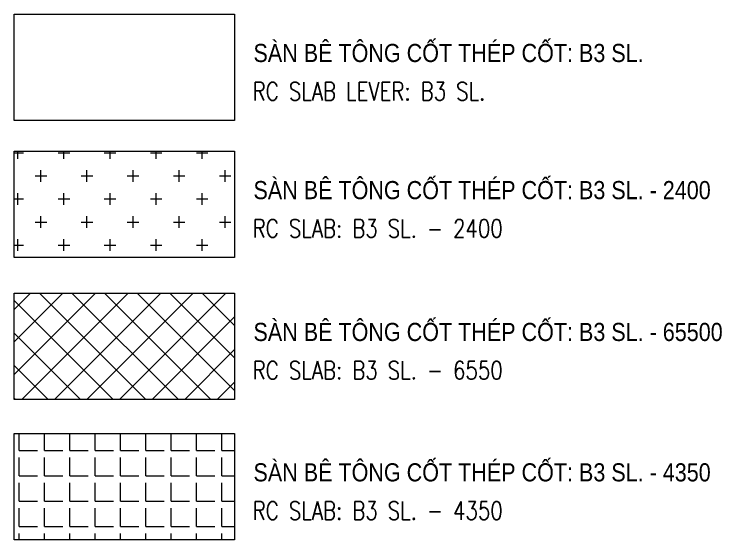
# Model space of a CAD drawing. Header units: millimetres. Extents: x -259680 to 953914, y -429648 to 90611.
# Drawn here: x 903625 to 923129, y -270641 to -256145 of the extents above; entities that cross this region are included whole.
import ezdxf
from ezdxf.enums import TextEntityAlignment as Align

# ---------------------------------------------------------------- set-up
doc = ezdxf.new("R2010")
doc.units = ezdxf.units.MM
doc.layers.add('NDC_S_THIN LINE', color=8, linetype='Continuous', lineweight=9)
doc.layers.add('NDC_S_VN TEXT', color=7, linetype='Continuous', lineweight=20)
doc.styles.add('NDC_ARIAL', font='arial.ttf', dxfattribs={"width": 0.85})
doc.styles.add('NDC_EN TXT', font='romans.shx', dxfattribs={"width": 0.8})

msp = doc.modelspace()

# ---------------------------------------------------------------- hatches: boundary and pattern name
at = {"layer": 'NDC_S_THIN LINE', "ltscale": 100}
h = msp.add_hatch(dxfattribs=at)
h.set_pattern_fill('CROSS', color=251, scale=100)
h.set_pattern_definition([(0, (438113.15, -279657.8), (635, 635), [317.5, -952.5]), (90, (438271.9, -279816.55), (-635, 635), [317.5, -952.5])])
h.paths.add_polyline_path([(909700.8, -259926.6), (903625, -259926.6), (903625, -262858.8), (909700.8, -262858.8)])
h = msp.add_hatch(dxfattribs=at)
h.set_pattern_fill('ANSI37', color=251, scale=200)
h.set_pattern_definition([(45, (671158.65, -271347.2), (-449.0128, 449.0128), []), (135, (671158.65, -271347.2), (-449.0128, -449.0128), [])])
h.paths.add_polyline_path([(909700.8, -263837.8), (903625, -263837.8), (903625, -266770), (909700.8, -266770)])
h = msp.add_hatch(dxfattribs=at)
h.set_pattern_fill('ANGLE', color=251, scale=100)
h.set_pattern_definition([(0, (671158.65, -270277.2), (0, 698.5), [508, -190.5]), (90, (671158.65, -270277.2), (-698.5, 4e-14), [508, -190.5])])
h.paths.add_polyline_path([(909700.8, -267709), (903625, -267709), (903625, -270641.2), (909700.8, -270641.2)])

# ---------------------------------------------------------------- linework, layer by layer
for points in [[(903625, -256145.4), (909700.8, -256145.4), (909700.8, -259077.6), (903625, -259077.6)], [(903625, -259926.6), (909700.8, -259926.6), (909700.8, -262858.8), (903625, -262858.8)], [(903625, -263837.8), (909700.8, -263837.8), (909700.8, -266770), (903625, -266770)], [(903625, -267709), (909700.8, -267709), (909700.8, -270641.2), (903625, -270641.2)]]:
    msp.add_lwpolyline(points, close=True, dxfattribs=at)

# ---------------------------------------------------------------- texts
at = {"layer": 'NDC_S_VN TEXT'}
for s, style, width, p in [('SÀN BÊ TÔNG CỐT THÉP CỐT: B3 SL.', 'NDC_ARIAL', 0.85, (910220.3, -257216.1)), ('RC SLAB LEVER: B3 SL.', 'NDC_EN TXT', 0.8, (910200, -258272.4)), ('SÀN BÊ TÔNG CỐT THÉP CỐT: B3 SL. - 2400  ', 'NDC_ARIAL', 0.85, (910220.3, -260997.3)), ('RC SLAB: B3 SL. - 2400', 'NDC_EN TXT', 0.8, (910200, -262053.6)), ('SÀN BÊ TÔNG CỐT THÉP CỐT: B3 SL. - 65500  ', 'NDC_ARIAL', 0.85, (910220.3, -264908.5)), ('RC SLAB: B3 SL. - 6550', 'NDC_EN TXT', 0.8, (910200, -265964.8)), ('SÀN BÊ TÔNG CỐT THÉP CỐT: B3 SL. - 4350  ', 'NDC_ARIAL', 0.85, (910220.3, -268779.6)), ('RC SLAB: B3 SL. - 4350', 'NDC_EN TXT', 0.8, (910200, -269836))]:
    msp.add_text(s, height=500, dxfattribs=dict(at, style=style, width=width)).set_placement(p, align=Align.MIDDLE_LEFT)

doc.saveas('drawing.dxf')
